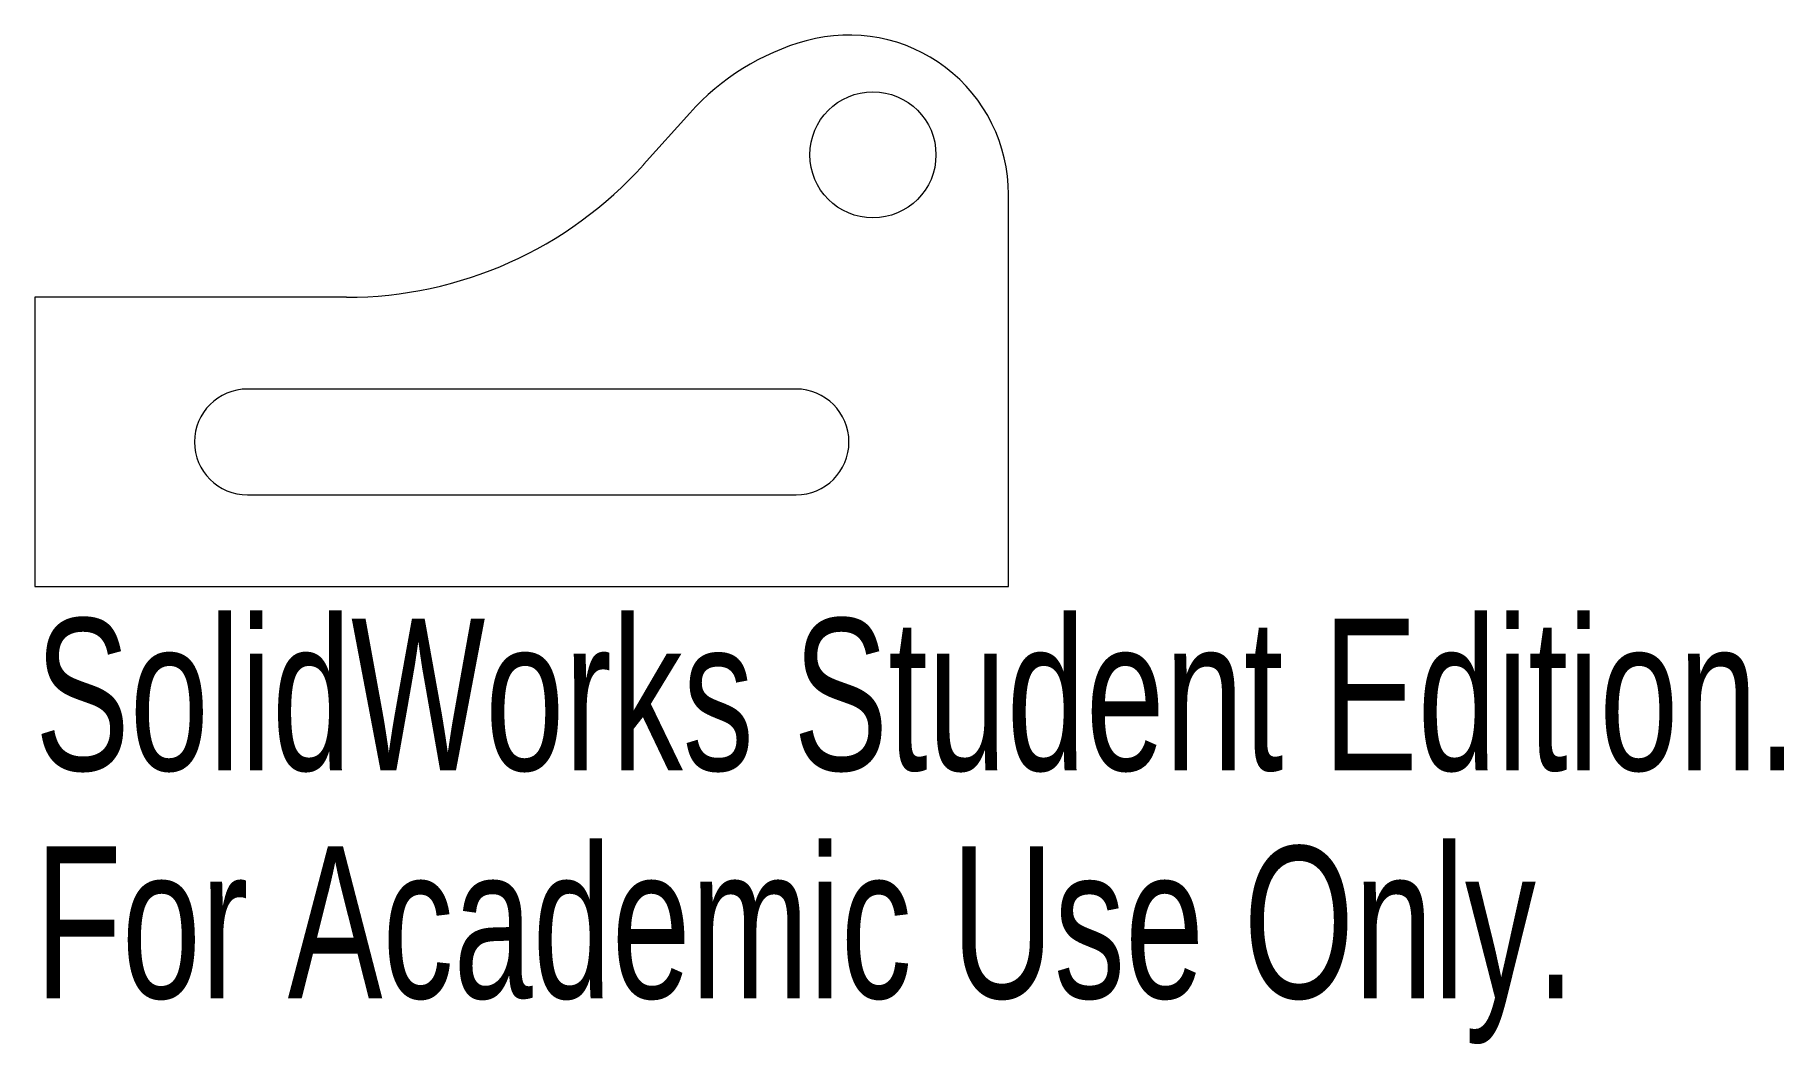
# Model space of a CAD drawing. Header units: inches. Extents: x 0 to 2.19, y -0.57 to 0.69.
import ezdxf

# ---------------------------------------------------------------- set-up
doc = ezdxf.new("R2010")
doc.units = ezdxf.units.IN
doc.header["$MEASUREMENT"] = 0
doc.styles.add('SLDTEXTSTYLE0', font='TXT', dxfattribs={"width": 0.7})

msp = doc.modelspace()

# ---------------------------------------------------------------- linework, layer by layer
at = {"color": 7, "linetype": 'Continuous', "lineweight": 15}
for p, q in [((0.8206, 0.5934), (0.7627, 0.5288)), ((1.22, 0), (1.22, 0.4912)), ((0, 0.3625), (0, 0)), ((0.3904, 0.3625), (0, 0.3625)), ((0.9537, 0.2475), (0.2662, 0.2475)), ((0.2662, 0.115), (0.9537, 0.115)), ((0, 0), (1.22, 0))]:
    msp.add_line(p, q, dxfattribs=at)
msp.add_circle((1.05, 0.541), 0.079, dxfattribs=at)
for centre, radius, start, end in [((1.0482, 0.3894), 0.3057, 105.5011, 138.1344), ((1.02, 0.4912), 0.2, 0, 105.5011), ((0.3904, 0.8625), 0.5, 270, 318.1344), ((0.2662, 0.1812), 0.0663, 90, 270), ((0.9537, 0.1812), 0.0663, 270, 90)]:
    msp.add_arc(centre, radius, start, end, dxfattribs=at)

# ---------------------------------------------------------------- texts
at = {"color": 7, "linetype": 'Continuous', "char_height": 0.1903, "attachment_point": 1, "style": 'SLDTEXTSTYLE0'}
for s, insert in [('SolidWorks Student Edition.', (0, -0.0401)), ('For Academic Use Only.', (0, -0.3256))]:
    msp.add_mtext(s, dxfattribs=dict(at, insert=insert))

doc.saveas('drawing.dxf')
